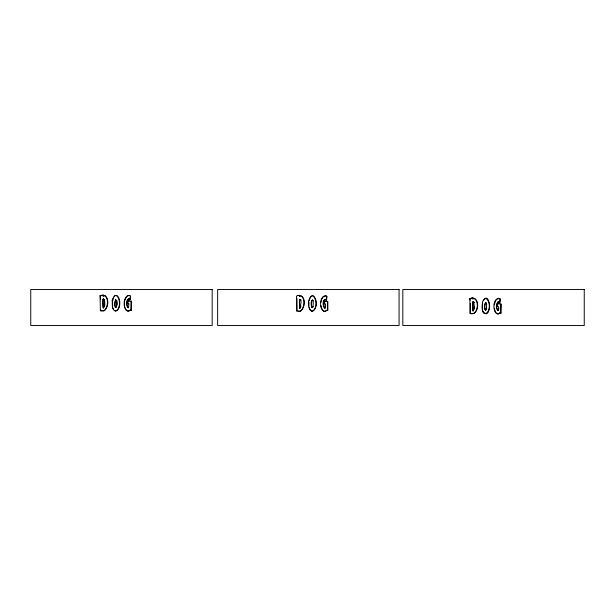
<?xml version="1.0" encoding="UTF-8"?>
<svg xmlns="http://www.w3.org/2000/svg" width="615" height="615" viewBox="0 0 615 615"><rect width="100%" height="100%" fill="white"/><g stroke="black" fill="none" stroke-linecap="round" stroke-linejoin="round"><path stroke-width="0.92" d="M127.659 303.464L127.989 300.635L127.659 303.464L128.789 303.841M129.288 300.981L131.218 301.135L131.233 310.275L130.157 310.014L128.789 310.975A2.806 2.775 -90 0 1 126.613 310.537C122.324 306.785 123.723 295.069 129.604 295.531M324.251 300.92L324.128 303.749L325.235 303.964L325.381 306.285L325.274 307.9L324.336 307.946C322.737 305.901 322.229 298.998 325.904 299.374L326.519 299.951L326.934 296.307C319.931 294.024 318.808 307.269 323.083 310.829A2.806 2.775 -90 0 0 325.25 311.259L326.627 310.306L327.703 310.56L327.68 301.427L324.251 300.92L325.965 301.265M497.45 306.293L497.781 303.464L497.45 306.293C499.211 305.655 499.057 310.537 497.658 310.49C496.036 308.092 496.005 303.956 498.058 301.811L499.841 302.495L500.256 298.852C493.261 296.584 492.131 309.806 496.405 313.373A2.806 2.775 -90 0 0 498.58 313.804L500.156 312.851L498.788 313.804A2.806 2.775 -90 0 1 496.613 313.373L495.936 312.743M501.01 303.971L500.818 313.104L501.01 303.971L499.08 303.81M101.913 310.844L100.376 310.783L100.061 295.73L103.189 295.069M100.606 309.945L100.376 310.783M298.375 311.129L296.845 311.067L296.522 296.015L298.206 295.523M473.058 313.696L470.168 313.612L469.852 298.559L472.973 297.898M470.168 313.612L470.375 303.495M498.704 308.83L498.604 310.444M308.976 302.126L308.968 305.578M124.514 302.034L124.499 305.332M324.428 302.326L324.128 303.749M103.258 299.059L103.666 299.021L103.028 299.167C102.159 309.207 104.181 311.751 104.542 300.896C103.651 296.284 105.903 305.64 104.096 306.947M300.996 300.143L300.635 299.52L299.49 299.451L299.52 308.384L300.028 308.384M473.05 301.888L473.458 301.857L472.82 301.996L472.743 303.057L472.85 310.929L473.681 309.783L474.319 306.862L473.75 302.065L474.319 302.688M129.396 295.531L130.472 296.015L130.049 299.659L128.666 298.898L130.049 299.659M325.858 295.815L326.726 296.307L326.519 299.951M498.327 298.198L500.049 298.852L499.841 302.495M128.873 298.898L128.266 298.982C124.376 301.396 128.965 313.988 128.773 303.679M103.02 296.015C104.627 295.123 102.267 296.914 103.12 295.069M103.228 296.015L102.974 295.069M299.69 296.307L299.444 295.354M473.542 298.536L472.804 298.852L472.912 297.898M473.02 298.852L473.12 297.898L471.321 298.067M482.498 303.064L482.46 309.583M474.534 306.862L473.358 310.929M320.984 302.326L321.238 300.743M494.306 304.871L495.605 300.543L497.758 298.352M129.842 299.659L130.472 296.015M486.726 307.815L486.15 309.929L485.081 309.998C484.566 307.854 483.728 303.802 485.858 302.534L486.749 304.486M309.168 300.52L310.498 296.914L311.859 295.8M300.566 307.239L300.958 305.863M124.776 300.458L126.475 296.707M113.475 297.606L112.514 301.834L112.676 306.747M115.612 299.766C115.466 299.859 113.875 305.255 115.289 307.162L115.697 307.369C117.819 306.27 116.827 302.588 116.788 300.543M115.828 299.766L115.074 302.034L115.059 305.432L115.497 307.162L116.143 307.308M115.697 307.369C117.311 305.763 117.35 300.635 115.858 299.705M313.173 306.562L312.612 307.592L311.759 307.454C311.298 305.693 310.175 299.843 312.966 300.205L313.258 300.835M321.668 299.313L322.944 296.999L325.22 295.654M299.82 308.384L301.081 302.657L300.789 300.143L299.92 299.313M483.267 300.435L485.189 298.337M128.266 298.982C126.99 300.689 126.137 305.332 128.081 307.661L128.604 307.608M131.233 310.275L130.365 310.014L128.996 310.975A2.806 2.775 -90 0 1 126.828 310.537M326.834 310.306L325.466 311.259A2.806 2.775 -90 0 1 323.29 310.829L321.522 308.253L320.969 305.624M114.029 296.622C117.019 293.301 110.785 299.743 112.299 301.834C112.284 304.879 111.784 310.475 115.843 311.036C121.547 309.168 120.924 295.223 115.19 295.507M485.612 302.603L484.797 306.654L485.012 309.36L485.696 310.206M104.535 310.537C107.84 306.939 108.601 299.943 105.488 296.007M300.996 310.821C304.256 307.239 305.509 299.259 301.327 295.984M498.265 301.811C496.213 303.956 496.244 308.092 497.866 310.49M472.804 298.852L474.15 298.429M127.205 295.969L127.966 295.523M103.874 310.783C108.424 308.453 109.731 297.368 104.15 295.592M300.343 311.067C304.894 308.761 306.201 297.599 300.62 295.884M473.665 313.612C477.901 310.767 478.801 301.811 474.657 298.529M100.061 295.73L101.744 295.231M312.166 307.661L312.966 306.562L313.266 303.587L313.05 300.835L312.328 299.989M485.489 310.206L486.519 307.815L486.534 304.486L485.858 302.534M312.535 299.989L311.743 301.035L311.474 304.11L311.69 306.824L312.374 307.661M325.335 299.19C322.652 300.72 322.983 305.617 324.543 307.946M299.72 299.344L300.135 299.313M103.535 295.707L105.073 295.7M300.827 295.884L299.482 296.307L299.582 295.354L297.998 295.523M312.666 295.654C307.216 297.391 306.831 309.453 312.312 311.328C317.601 309.222 317.632 297.775 312.458 295.654M115.635 311.036C121.224 308.853 119.963 298.659 116.919 295.5M312.105 311.328C317.401 309.084 316.925 299.359 313.181 295.792M324.605 308.023L325.02 307.992M497.935 310.567L498.342 310.537M103.059 310.859L104.089 310.783M299.52 311.152L300.55 311.067M472.85 313.696C478.485 312.658 479.577 300.074 473.942 298.429M469.852 298.559L470.175 300.158M103.028 299.167L103.266 308.092M299.49 299.451L299.736 308.384M131.218 301.135L131.026 310.275M327.68 301.427L327.703 310.56M498.665 301.734L499.634 302.495M472.82 301.996L473.058 310.929M325.235 303.964L325.274 307.9M296.845 311.067L296.914 298.406M298.167 311.129L299.736 311.152M101.698 310.844L103.266 310.859M470.375 313.612L471.705 313.673M485.781 298.198C497.235 308.123 478.901 325.212 482.606 301.65C491.316 287.051 491.646 324.174 482.744 310.844M497.573 303.464L499.288 303.81M127.782 300.635L129.496 300.981M127.866 307.661L128.351 307.731M499.949 312.851L501.025 313.104M326.627 310.306L327.495 310.56M473.25 301.857L473.957 302.065M103.458 299.021L104.166 299.228M311.559 311.205L310.306 310.229L309.137 307.039M114.421 310.552L115.09 310.913M325.689 299.374L326.304 299.951M125.545 309.038L126.144 309.914M495.336 311.874L494.291 308.169M112.952 308.015L113.345 309.084M124.707 306.724L125.06 307.961M100.268 295.73L100.568 299.713M212.175 289.527L30.75 289.527L30.75 325.473L212.175 325.473L212.175 289.527M399.074 289.527L217.649 289.527L217.649 325.473L399.074 325.473L399.074 289.527M584.25 289.527L402.825 289.527L402.825 325.473L584.25 325.473L584.25 289.527"/></g></svg>
